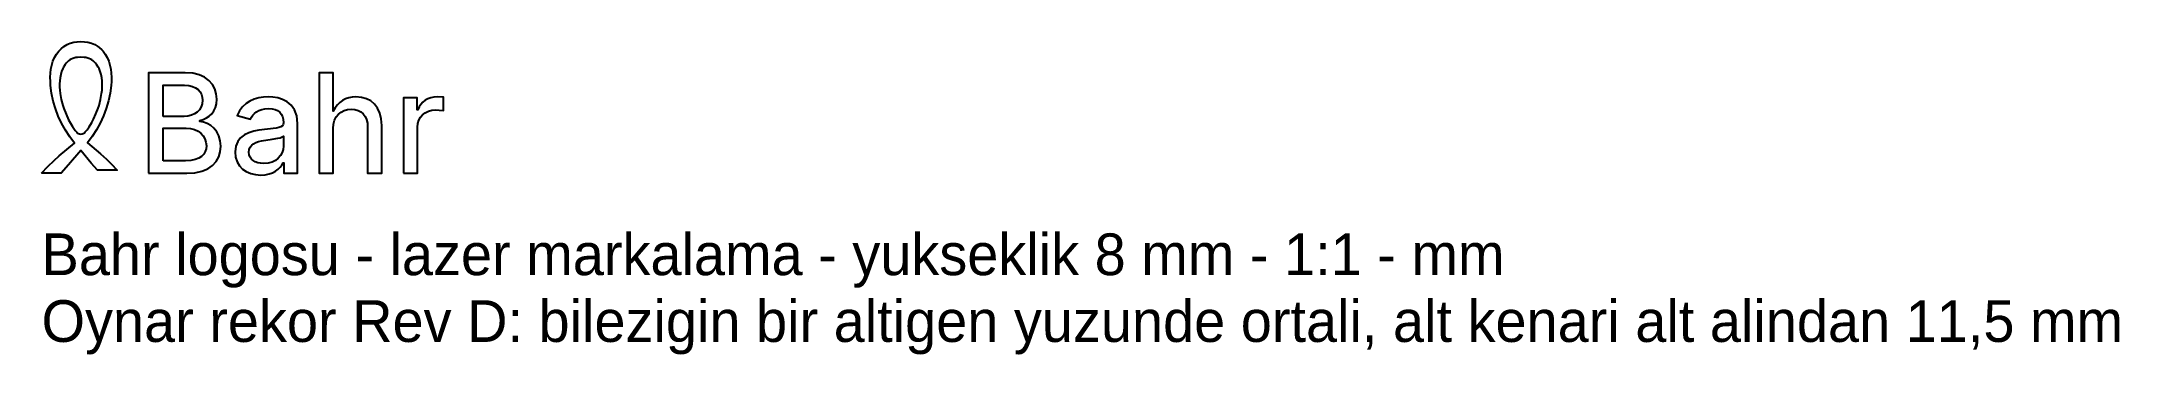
# Model space of a CAD drawing. Extents: x -12 to 112, y -11 to 8.
import ezdxf

# ---------------------------------------------------------------- set-up
doc = ezdxf.new("R2010")
doc.units = 0
doc.layers.add('MARKA', color=5, linetype='CONTINUOUS')
doc.layers.add('YAZI', color=3, linetype='CONTINUOUS')

msp = doc.modelspace()

# ---------------------------------------------------------------- linework, layer by layer
at = {"layer": 'MARKA'}
for points in [[(-12.0158, 0.1024), (-11.6487, 0.502), (-11.258, 0.8784), (-10.9597, 1.1393), (-10.0484, 1.9035), (-10.332, 2.283), (-10.5889, 2.6825), (-10.8174, 3.0997), (-11.0158, 3.5324), (-11.1823, 3.978), (-11.3151, 4.4343), (-11.4125, 4.899), (-11.4727, 5.3696), (-11.4881, 5.6097), (-11.4916, 5.8532), (-11.4806, 6.0977), (-11.4527, 6.3405), (-11.4053, 6.5791), (-11.336, 6.8111), (-11.2421, 7.0339), (-11.1212, 7.245), (-10.9922, 7.4158), (-10.8431, 7.5686), (-10.6757, 7.701), (-10.4918, 7.8106), (-10.3947, 7.856), (-10.2949, 7.8949), (-10.0892, 7.954), (-9.8778, 7.9887), (-9.6639, 8), (-9.4497, 7.9887), (-9.2383, 7.954), (-9.0325, 7.8949), (-8.9327, 7.856), (-8.8353, 7.8106), (-8.6514, 7.701), (-8.5656, 7.6375), (-8.4073, 7.4946), (-8.3352, 7.4158), (-8.2066, 7.245), (-8.0857, 7.0339), (-7.9919, 6.8111), (-7.9225, 6.5791), (-7.8751, 6.3405), (-7.8472, 6.0977), (-7.8362, 5.8532), (-7.8397, 5.6097), (-7.8551, 5.3696), (-7.9149, 4.901), (-8.0115, 4.4388), (-8.1434, 3.9852), (-8.309, 3.5425), (-8.5066, 3.113), (-8.7347, 2.6989), (-8.9917, 2.3024), (-9.2759, 1.926), (-8.4923, 1.2713), (-8.1382, 0.9561), (-7.8517, 0.6751), (-7.4903, 0.2807), (-8.6606, 0.2807), (-9.0516, 0.7159), (-9.6765, 1.4643), (-10.3969, 0.6041), (-10.8455, 0.1024), (-12.0158, 0.1024)], [(-9.6716, 2.4487), (-9.5933, 2.4618), (-9.522, 2.4905), (-9.4571, 2.5319), (-9.398, 2.5833), (-9.2945, 2.7049), (-9.1665, 2.8943), (-9.0165, 3.1453), (-8.9139, 3.3391), (-8.7625, 3.6661), (-8.6337, 4.0031), (-8.5783, 4.1748), (-8.4866, 4.5235), (-8.4209, 4.8862), (-8.3992, 5.0746), (-8.387, 5.2644), (-8.3854, 5.4547), (-8.3955, 5.6443), (-8.4186, 5.8323), (-8.4558, 6.0178), (-8.5083, 6.1996), (-8.5785, 6.3785), (-8.6213, 6.4651), (-8.7233, 6.6286), (-8.7831, 6.7039), (-8.9216, 6.8374), (-9.0034, 6.8955), (-9.0897, 6.9434), (-9.1797, 6.9819), (-9.3684, 7.0339), (-9.4658, 7.0488), (-9.6639, 7.0605), (-9.862, 7.0488), (-9.9594, 7.0339), (-10.148, 6.9819), (-10.2379, 6.9434), (-10.3239, 6.8955), (-10.4055, 6.8374), (-10.544, 6.7039), (-10.6039, 6.6286), (-10.706, 6.4651), (-10.7489, 6.3785), (-10.8195, 6.1996), (-10.8718, 6.0178), (-10.9089, 5.8323), (-10.932, 5.6443), (-10.9422, 5.4547), (-10.9407, 5.2644), (-10.9285, 5.0746), (-10.9069, 4.8862), (-10.8402, 4.5188), (-10.7454, 4.1607), (-10.6879, 3.9846), (-10.5535, 3.6392), (-10.395, 3.3047), (-10.2829, 3.0996), (-10.1608, 2.9001), (-9.9959, 2.6615), (-9.9074, 2.5595), (-9.8571, 2.5167), (-9.8015, 2.4825), (-9.74, 2.4591), (-9.6716, 2.4487)], [(-5.6106, 0.1024), (-3.331, 0.1024), (-2.8403, 0.1342), (-2.4212, 0.2259), (-2.0716, 0.3719), (-1.7898, 0.5666), (-1.5738, 0.8044), (-1.4219, 1.0798), (-1.3321, 1.3873), (-1.3026, 1.7211), (-1.3318, 2.0514), (-1.414, 2.3424), (-1.5405, 2.5931), (-1.7031, 2.8026), (-1.8933, 2.9699), (-2.1027, 3.0942), (-2.3228, 3.1746), (-2.5452, 3.21), (-2.5452, 3.2696), (-2.3447, 3.3328), (-2.1567, 3.4198), (-1.9857, 3.5324), (-1.8358, 3.6723), (-1.7116, 3.8413), (-1.6175, 4.0412), (-1.5578, 4.2736), (-1.5369, 4.5403), (-1.5657, 4.863), (-1.6523, 5.1622), (-1.7973, 5.4317), (-2.0013, 5.6657), (-2.2649, 5.8581), (-2.5886, 6.0029), (-2.973, 6.0942), (-3.4187, 6.1259), (-5.6106, 6.1259)], [(-4.7385, 3.5068), (-4.7385, 5.3731), (-3.4678, 5.3731), (-3.2099, 5.3554), (-2.9882, 5.3046), (-2.8022, 5.2238), (-2.6513, 5.1163), (-2.5349, 4.9852), (-2.4525, 4.8338), (-2.4035, 4.6652), (-2.3873, 4.4827), (-2.4092, 4.2708), (-2.4723, 4.0804), (-2.5726, 3.9137), (-2.7061, 3.7727), (-2.8687, 3.6594), (-3.0566, 3.576), (-3.2655, 3.5244), (-3.4917, 3.5068)], [(5.4317, 2.789), (5.4526, 3.0492), (5.5132, 3.2787), (5.6098, 3.4762), (5.739, 3.6406), (5.8973, 3.7705), (6.0811, 3.8648), (6.287, 3.9223), (6.5115, 3.9418), (6.7266, 3.9234), (6.9184, 3.8693), (7.0852, 3.781), (7.2254, 3.6601), (7.3373, 3.5079), (7.4192, 3.3261), (7.4696, 3.1161), (7.4868, 2.8795), (7.4868, 0.1024), (8.328, 0.1024), (8.328, 2.9728), (8.2996, 3.369), (8.217, 3.7138), (8.0837, 4.0068), (7.9037, 4.2474), (7.6806, 4.4353), (7.4181, 4.5701), (7.12, 4.6513), (6.79, 4.6785), (6.5683, 4.6661), (6.3603, 4.6284), (6.1665, 4.5645), (5.9873, 4.4734), (5.8232, 4.3542), (5.6746, 4.2061), (5.5421, 4.0279), (5.4261, 3.819), (5.4261, 6.1259), (4.5953, 6.1259), (4.5953, 0.1024), (5.4317, 0.1024)], [(1.0928, 0), (1.3565, 0.0169), (1.5913, 0.0645), (1.7979, 0.1379), (1.9769, 0.2321), (2.129, 0.3423), (2.2548, 0.4635), (2.3549, 0.591), (2.4301, 0.7199), (2.4757, 0.7199), (2.4757, 0.1024), (3.2896, 0.1024), (3.2896, 3.0956), (3.2429, 3.5484), (3.114, 3.9083), (2.9194, 4.1853), (2.6759, 4.3896), (2.4002, 4.531), (2.1089, 4.6196), (1.8186, 4.6654), (1.546, 4.6785), (1.2585, 4.6643), (0.9765, 4.6198), (0.7052, 4.5426), (0.4497, 4.4299), (0.2154, 4.2792), (0.0072, 4.0877), (-0.1695, 3.8528), (-0.3098, 3.572), (0.4824, 3.3496), (0.5412, 3.4658), (0.6202, 3.5793), (0.7202, 3.6861), (0.8419, 3.7823), (0.986, 3.864), (1.1534, 3.9272), (1.3447, 3.968), (1.5608, 3.9825), (1.7673, 3.9685), (1.9473, 3.9273), (2.1004, 3.8597), (2.2264, 3.7668), (2.3249, 3.6494), (2.3956, 3.5086), (2.4383, 3.3452), (2.4526, 3.1363), (2.4361, 3.0293), (2.3858, 2.9486), (2.3005, 2.889), (2.179, 2.8454), (2.02, 2.8125), (0.9878, 2.6824), (0.6759, 2.6193), (0.3815, 2.529), (0.1158, 2.4034), (-0.1102, 2.2341), (-0.2854, 2.0131), (-0.3987, 1.7321), (-0.4389, 1.3829), (-0.4083, 1.0681), (-0.3204, 0.7915), (-0.1809, 0.5544), (0.0046, 0.3578), (0.2305, 0.203), (0.4909, 0.091), (0.7802, 0.0229), (1.0928, 0)], [(9.6309, 0.1024), (10.4673, 0.1024), (10.4673, 2.8753), (10.4883, 3.0914), (10.5492, 3.2885), (10.6464, 3.4634), (10.7767, 3.6132), (10.9366, 3.735), (11.1226, 3.8256), (11.3315, 3.8822), (11.5597, 3.9018), (11.7716, 3.8908), (12.0158, 3.8555), (12.0158, 4.6665), (11.6865, 4.6864), (11.4469, 4.6731), (11.2609, 4.6325), (11.0872, 4.5665), (10.9282, 4.4766), (10.7864, 4.3641), (10.6642, 4.2305), (10.5643, 4.0771), (10.489, 3.9053), (10.4406, 3.9053), (10.4406, 4.6223), (9.6309, 4.6223)], [(-4.7385, 0.8581), (-4.7385, 2.8163), (-3.3626, 2.8163), (-3.0994, 2.7945), (-2.8639, 2.732), (-2.6583, 2.6332), (-2.485, 2.5028), (-2.3462, 2.3452), (-2.2443, 2.1649), (-2.1814, 1.9663), (-2.16, 1.7541), (-2.1768, 1.5697), (-2.2288, 1.3998), (-2.3181, 1.2473), (-2.4469, 1.1156), (-2.6173, 1.0076), (-2.8316, 0.9267), (-3.0919, 0.8758), (-3.4005, 0.8581)], [(1.2675, 0.6918), (1.0829, 0.7025), (0.9143, 0.7346), (0.7646, 0.7877), (0.6361, 0.8617), (0.5317, 0.9564), (0.4538, 1.0716), (0.4051, 1.207), (0.3884, 1.3626), (0.4078, 1.5286), (0.4634, 1.668), (0.5511, 1.7832), (0.6668, 1.8766), (0.8064, 1.9507), (0.9659, 2.0079), (1.141, 2.0508), (1.7719, 2.1401), (2.1145, 2.2002), (2.2633, 2.2372), (2.381, 2.2793), (2.4554, 2.3266), (2.4554, 1.733), (2.4351, 1.534), (2.3752, 1.3436), (2.2773, 1.1674), (2.1427, 1.0109), (1.973, 0.8795), (1.7695, 0.7789), (1.5339, 0.7145), (1.2675, 0.6918)]]:
    msp.add_lwpolyline(points, close=True, dxfattribs=at)

# ---------------------------------------------------------------- texts
at = {"layer": 'YAZI'}
for s, p in [('Bahr logosu - lazer markalama - yukseklik 8 mm - 1:1 - mm', (-12.0158, -6)), ('Oynar rekor Rev D: bilezigin bir altigen yuzunde ortali, alt kenari alt alindan 11,5 mm', (-12.0158, -10))]:
    msp.add_text(s, height=2.5, dxfattribs=at).set_placement(p)

doc.saveas('drawing.dxf')
